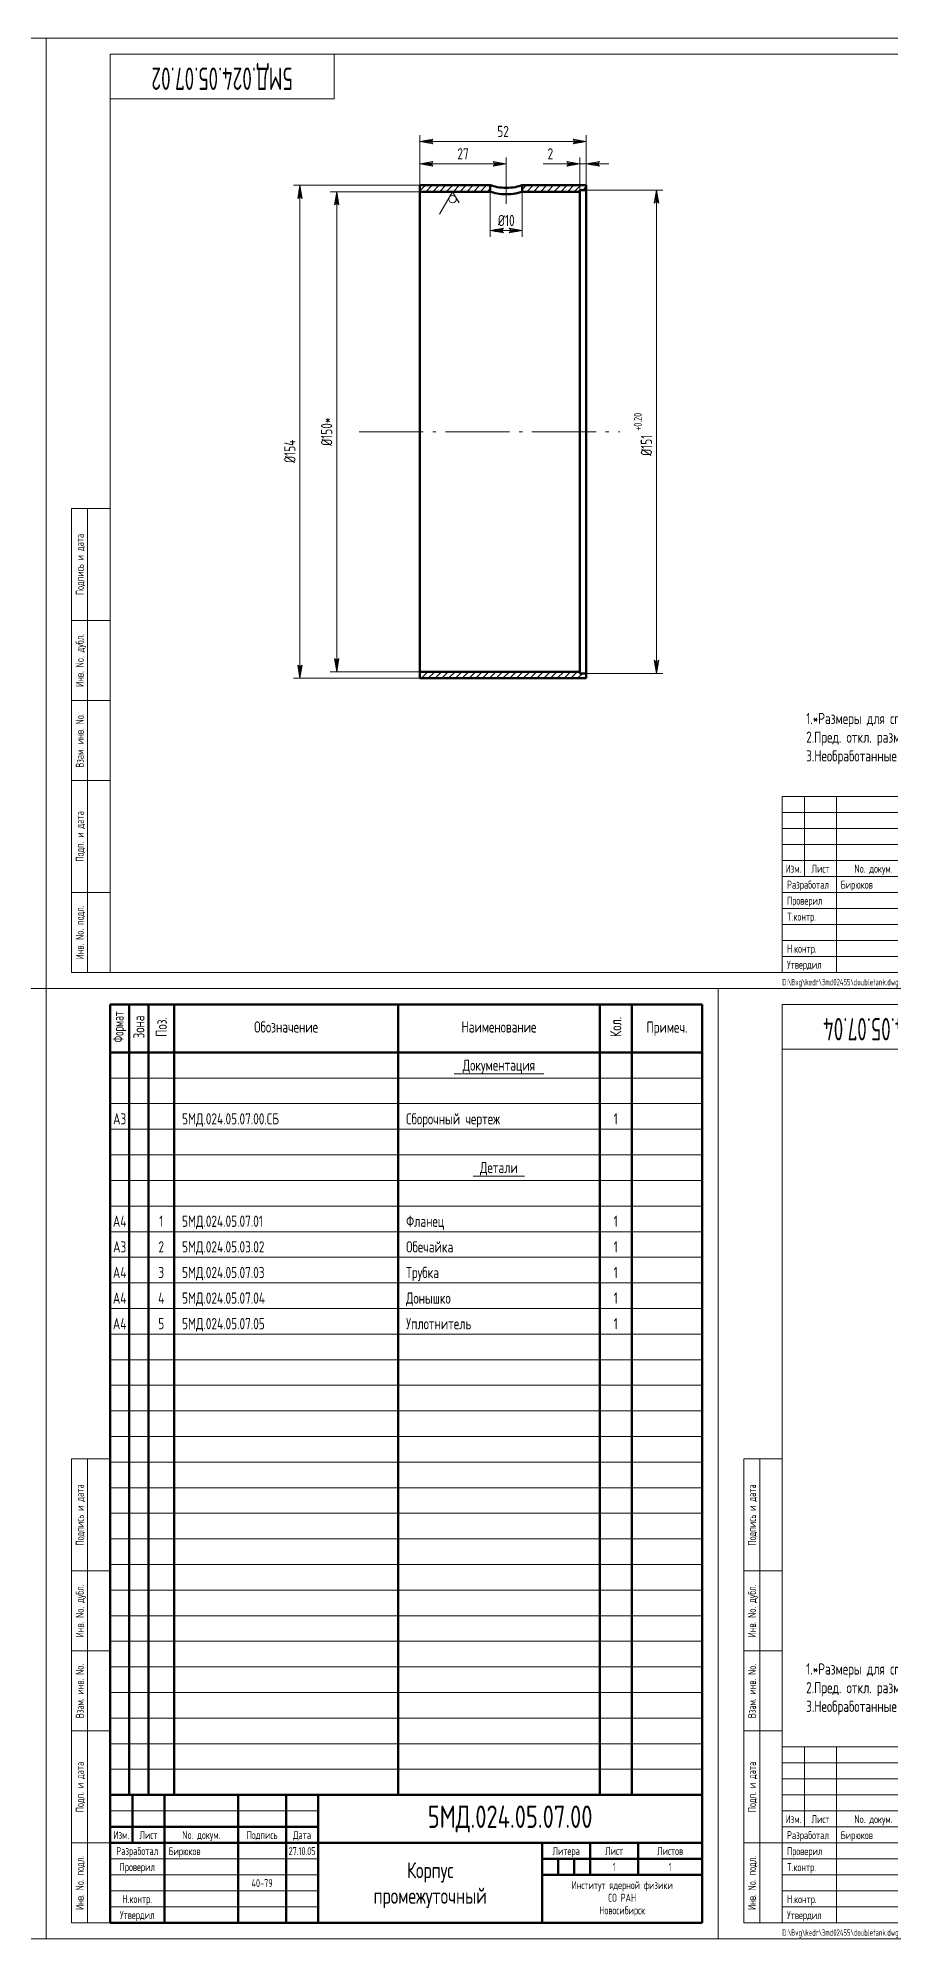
# Model space of a CAD drawing. Extents: x -414 to 4851, y -2165 to 1761.
# Drawn here: x 1053 to 1320, y 1014 to 1608 of the extents above; entities that cross this region are included whole.
import ezdxf
from ezdxf.enums import TextEntityAlignment as Align

# ---------------------------------------------------------------- set-up
doc = ezdxf.new("R2010")
doc.units = 0
doc.linetypes.add('S-P10', pattern=[15, 10, -2, 1, -2])
doc.linetypes.add('S-P20', pattern=[27, 20, -3, 1, -3])
for name, color, linetype, lineweight in [('1', 9, 'CONTINUOUS', 20), ('2', 2, 'CONTINUOUS', 50), ('DIM', 4, 'CONTINUOUS', 20), ('HATCH', 5, 'CONTINUOUS', 20), ('TR', 3, 'CONTINUOUS', 20)]:
    doc.layers.add(name, color=color, linetype=linetype, lineweight=lineweight)
doc.styles.add('SIMPLEX', font='simplex.shx', dxfattribs={"width": 0.7})

# ---------------------------------------------------------------- blocks, each defined once
blk = doc.blocks.new('SHTAMP1')
at = {"layer": 'DIM', "color": 2}
for p, q in [((-185, 55), (0, 55)), ((-185, 55), (-185, 0)), ((-178, 55), (-178, 30)), ((-168, 55), (-168, 0)), ((-145, 55), (-145, 0)), ((-130, 55), (-130, 0)), ((-120, 55), (-120, 0)), ((-120, 40), (0, 40)), ((-50, 40), (-50, 0)), ((-35, 40), (-35, 20)), ((-18, 40), (-18, 20)), ((-185, 35), (-120, 35)), ((-185, 30), (-120, 30)), ((-50, 35), (0, 35)), ((-50, 20), (0, 20)), ((-30, 20), (-30, 15)), ((-120, 15), (0, 15))]:
    blk.add_line(p, q, dxfattribs=at)
at = {"layer": 'DIM'}
for p, q in [((-185, 50), (-120, 50)), ((-185, 45), (-120, 45)), ((-185, 40), (-120, 40)), ((-45, 35), (-45, 20)), ((-40, 35), (-40, 20)), ((-185, 25), (-120, 25)), ((-185, 20), (-120, 20)), ((-185, 15), (-120, 15)), ((-185, 10), (-120, 10)), ((-185, 5), (-120, 5))]:
    blk.add_line(p, q, dxfattribs=at)
at = {"layer": 'DIM', "style": 'SIMPLEX', "width": 0.6}
blk.add_text('1', height=2.5, dxfattribs=at).set_placement((-35.18, 16.2))
at = {"layer": 'DIM', "style": 'SIMPLEX', "width": 0.6, "flags": 8}
blk.add_attdef('ОБОЗНАЧЕНИЕ2', text='', height=7, dxfattribs=at).set_placement((-117, 60), align=Align.MIDDLE)
at = {"layer": 'DIM', "style": 'SIMPLEX', "width": 0.6}
for tag, height, p in [('ОБОЗНАЧЕНИЕ', 7, (-60, 47.5)), ('МАСШТАБ', 5, (-9, 27.5))]:
    blk.add_attdef(tag, text='', height=height, dxfattribs=at).set_placement(p, align=Align.MIDDLE)
at = {"layer": 'DIM', "style": 'SIMPLEX', "width": 0.910843}
blk.add_attdef('ДАТА', text='', height=2.5, dxfattribs=at).set_placement((-129.5, 26.2), (-120.5, 26.2), align=Align.FIT)
at = {"layer": 'DIM', "style": 'SIMPLEX', "width": 0.6}
for tag, p in [('ЛИСТОВ', (-13.32, 16.2)), ('FORMAT', (-20, -3.8))]:
    blk.add_attdef(tag, p, '', height=2.5, dxfattribs=at)
blk.add_attdef('ТЕЛЕФОН', text='', height=2.5, dxfattribs=at).set_placement((-137.5, 12.5), align=Align.MIDDLE_CENTER)
at = {"layer": 'TR', "style": 'SIMPLEX', "width": 0.7}
for s, p in [('Литера', (-42.5, 36.2)), ('Масса', (-26.5, 36.2)), ('Масштаб', (-9, 36.2)), ('Изм.', (-181.5, 31.2)), ('Лист', (-173, 31.2)), ('No. докум.', (-156.5, 31.2)), ('Подпись', (-137.5, 31.2)), ('Дата', (-125, 31.2)), ('Институт ядерной физики', (-25, 10.7)), ('СО РАН', (-25, 6.42)), ('Новосибирск', (-25, 2.13))]:
    blk.add_text(s, height=2.5, dxfattribs=at).set_placement(p, align=Align.CENTER)
at = {"layer": 'TR', "style": 'SIMPLEX'}
for s, width, p in [('Разработал', 0.6, (-183.5, 26.2)), ('T.контр.', 0.7, (-183.5, 16.2)), ('Проверил', 0.7, (-183.5, 21.2)), ('Лист', 0.7, (-48.5, 16.2)), ('Листов', 0.7, (-28.5, 16.2)), ('Н.контр.', 0.7, (-183.5, 6.2)), ('Утвердил', 0.7, (-183.5, 1.2))]:
    blk.add_text(s, height=2.5, dxfattribs=dict(at, width=width)).set_placement(p)
at = {"layer": 'TR', "style": 'SIMPLEX', "width": 0.6}
for tag, height, p in [('НАИМЕНОВАНИЕ', 5, (-85.35, 29.2)), ('НАИМЕНОВАНИЕ2', 5, (-85.35, 21.2)), ('МАТЕРИАЛ', 3.5, (-85, 9)), ('СОРТАМЕНТ', 3.5, (-85, 3))]:
    blk.add_attdef(tag, text='', height=height, dxfattribs=at).set_placement(p, align=Align.CENTER)
for tag, p, height in [('РАЗРАБОТАЛ', (-166.7, 26.2), 2.5), ('ПРОВЕРИЛ', (-166.7, 21.2), 2.5), ('НОРМОКОНТРОЛЬ', (-166.7, 6.2), 2.5), ('УТВЕРДИЛ', (-166.7, 1.2), 2.5), ('ФАЙЛ', (-185, -4), 2)]:
    blk.add_attdef(tag, p, '', height=height, dxfattribs=at)
blk = doc.blocks.new('LEADR')
at = {"layer": 'DIM'}
for p, q in [((-1.17, 0.2), (0, 0)), ((-1, 0), (-1.17, 0.2)), ((0, 0), (-1.17, -0.2)), ((-0.44, 0.07), (-1.06, 0.07)), ((0, 0), (-1, 0)), ((-1.17, -0.2), (-1, 0)), ((-0.44, -0.08), (-1.06, -0.08))]:
    blk.add_line(p, q, dxfattribs=at)

msp = doc.modelspace()

# ---------------------------------------------------------------- hatches: boundary and pattern name
at = {"layer": 'HATCH'}
h = msp.add_hatch(dxfattribs=at)
h.set_pattern_fill('U', color=256, scale=1.5, angle=225, style=0, pattern_type=0)
h.set_pattern_definition([(225, (2714.4276, -1371.4571), (1.0606602, -1.0606602), [])])
h.paths.add_polyline_path([(1204.46, 1561.91), (1204.46, 1559.91), (1222.46, 1559.91), (1222.46, 1560.41), (1224.46, 1560.41), (1224.46, 1561.91)])
h = msp.add_hatch(dxfattribs=at)
h.set_pattern_fill('U', color=256, scale=1.5, angle=225, style=0, pattern_type=0)
h.set_pattern_definition([(225, (2688.8443, -1849.1891), (1.0606602, -1.0606602), [])])
h.paths.add_polyline_path([(1224.46, 1407.91), (1224.46, 1409.41), (1222.46, 1409.41), (1222.46, 1409.91), (1172.46, 1409.91), (1172.46, 1407.91)])

# ---------------------------------------------------------------- linework, layer by layer
at = {"layer": '1', "linetype": 'S-P10'}
msp.add_line((1199.46, 1565.04), (1199.46, 1556.15), dxfattribs=at)
at = {"layer": '1', "linetype": 'S-P20'}
msp.add_line((1153.5, 1484.91), (1234.98, 1484.91), dxfattribs=at)
at = {"layer": '1'}
for p, q in [((1075.67, 1282.95), (1260.67, 1282.95)), ((1075.67, 1274.95), (1260.67, 1274.95)), ((1075.67, 1266.95), (1260.67, 1266.95)), ((1075.67, 1258.95), (1260.67, 1258.95)), ((1075.67, 1250.95), (1260.67, 1250.95)), ((1075.67, 1242.95), (1260.67, 1242.95)), ((1075.67, 1234.95), (1260.67, 1234.95)), ((1075.67, 1226.95), (1260.67, 1226.95)), ((1075.67, 1218.95), (1260.67, 1218.95)), ((1075.67, 1210.95), (1260.67, 1210.95)), ((1075.67, 1202.95), (1260.67, 1202.95)), ((1075.67, 1194.95), (1260.67, 1194.95)), ((1075.67, 1186.95), (1260.67, 1186.95)), ((1075.67, 1178.95), (1260.67, 1178.95)), ((1075.67, 1170.95), (1260.67, 1170.95)), ((1075.67, 1162.95), (1260.67, 1162.95)), ((1075.67, 1154.95), (1260.67, 1154.95)), ((1075.67, 1146.95), (1260.67, 1146.95)), ((1075.67, 1138.95), (1260.67, 1138.95)), ((1075.67, 1130.95), (1260.67, 1130.95)), ((1075.67, 1122.95), (1260.67, 1122.95)), ((1075.67, 1114.95), (1260.67, 1114.95)), ((1075.67, 1106.95), (1260.67, 1106.95)), ((1075.67, 1098.95), (1260.67, 1098.95)), ((1075.67, 1090.95), (1260.67, 1090.95)), ((1075.67, 1082.95), (1260.67, 1082.95)), ((1075.67, 1074.95), (1260.67, 1074.95)), ((1075.67, 1066.95), (1260.67, 1066.95)), ((1140.67, 1053.93), (1075.67, 1053.93)), ((1140.67, 1038.93), (1075.67, 1038.93)), ((1075.67, 1033.93), (1140.67, 1033.93)), ((1140.67, 1028.93), (1075.67, 1028.93)), ((1075.67, 1023.93), (1140.67, 1023.93))]:
    msp.add_line(p, q, dxfattribs=at)
at = {"layer": '2'}
for p, q in [((1172.46, 1559.91), (1172.46, 1561.91)), ((1194.46, 1561.91), (1172.46, 1561.91)), ((1172.46, 1559.91), (1172.46, 1407.91)), ((1172.46, 1559.91), (1194.46, 1559.91)), ((1194.46, 1559.91), (1194.46, 1561.91)), ((1224.46, 1561.91), (1204.46, 1561.91)), ((1204.46, 1559.91), (1204.46, 1561.91)), ((1204.46, 1559.91), (1222.46, 1559.91)), ((1224.46, 1560.41), (1222.46, 1560.41)), ((1222.46, 1409.41), (1222.46, 1560.41)), ((1224.46, 1501.41), (1224.46, 1561.91)), ((1224.46, 1407.91), (1224.46, 1501.41)), ((1172.46, 1409.91), (1222.46, 1409.91)), ((1172.46, 1407.91), (1224.46, 1407.91)), ((1224.46, 1409.41), (1222.46, 1409.41)), ((1075.67, 1018.93), (1075.67, 1305.93)), ((1075.67, 1305.93), (1260.67, 1305.93)), ((1081.67, 1058.93), (1081.67, 1305.93)), ((1087.67, 1058.93), (1087.67, 1305.93)), ((1095.67, 1058.93), (1095.67, 1305.93)), ((1165.67, 1058.93), (1165.67, 1305.93)), ((1228.67, 1058.93), (1228.67, 1305.93)), ((1238.67, 1058.93), (1238.67, 1305.93)), ((1260.67, 1305.93), (1260.67, 1018.93)), ((1260.67, 1290.95), (1075.67, 1290.95)), ((1260.67, 1058.93), (1075.67, 1058.93)), ((1082.67, 1058.93), (1082.67, 1043.93)), ((1092.67, 1058.93), (1092.67, 1018.93)), ((1115.67, 1018.93), (1115.67, 1058.93)), ((1130.67, 1058.93), (1130.67, 1018.93)), ((1140.67, 1018.93), (1140.67, 1058.93)), ((1075.67, 1048.93), (1140.67, 1048.93)), ((1260.67, 1043.93), (1075.67, 1043.93)), ((1210.67, 1018.93), (1210.67, 1043.93)), ((1225.67, 1033.93), (1225.67, 1043.93)), ((1240.67, 1033.93), (1240.67, 1043.93)), ((1260.67, 1038.93), (1210.67, 1038.93)), ((1260.67, 1033.93), (1210.67, 1033.93)), ((1215.67, 1038.93), (1215.67, 1033.93)), ((1220.67, 1033.93), (1220.67, 1038.93)), ((1260.67, 1018.93), (1075.67, 1018.93))]:
    msp.add_line(p, q, dxfattribs=at)
for centre in [(1199.46, 1563.08), (1199.46, 1561.08)]:
    msp.add_ellipse(centre, major_axis=(-6, 0), ratio=0.325079, start_param=0.585686, end_param=2.555907, dxfattribs=at)
at = {"layer": 'DIM'}
for p, q in [((1172.46, 1561.91), (1172.46, 1577.6)), ((1175.96, 1575.6), (1220.96, 1575.6)), ((1224.46, 1561.91), (1224.46, 1577.6)), ((1172.46, 1561.91), (1172.46, 1570.6)), ((1175.96, 1568.6), (1195.96, 1568.6)), ((1199.46, 1565.04), (1199.46, 1570.6)), ((1218.96, 1568.6), (1211.03, 1568.6)), ((1222.46, 1559.91), (1222.46, 1570.6)), ((1224.46, 1568.6), (1222.46, 1568.6)), ((1227.96, 1568.6), (1231.46, 1568.6)), ((1172.46, 1561.91), (1133, 1561.91)), ((1135, 1411.41), (1135, 1558.41)), ((1172.46, 1559.91), (1144.49, 1559.91)), ((1146.49, 1556.41), (1146.49, 1413.41)), ((1194.46, 1559.91), (1194.46, 1545.77)), ((1204.46, 1559.91), (1204.46, 1545.77)), ((1224.46, 1560.41), (1248.4, 1560.41)), ((1246.4, 1556.91), (1246.4, 1412.91)), ((1197.96, 1547.77), (1200.96, 1547.77)), ((1172.46, 1407.91), (1133, 1407.91)), ((1172.86, 1409.91), (1144.49, 1409.91)), ((1224.46, 1409.41), (1248.4, 1409.41)), ((1183.17, 1284.25), (1211.17, 1284.25)), ((1189.17, 1252.25), (1205.17, 1252.25))]:
    msp.add_line(p, q, dxfattribs=at)
at = {"layer": 'DIM', "color": 2}
for p, q in [((1063.67, 1315.93), (1063.67, 1460.93)), ((1075.67, 1460.93), (1063.67, 1460.93)), ((1068.67, 1315.93), (1068.67, 1460.93)), ((1075.67, 1425.93), (1063.67, 1425.93)), ((1075.67, 1400.93), (1063.67, 1400.93)), ((1075.67, 1375.93), (1063.67, 1375.93)), ((1075.67, 1340.93), (1063.67, 1340.93)), ((1075.67, 1315.93), (1063.67, 1315.93)), ((1063.67, 1018.93), (1063.67, 1163.93)), ((1075.67, 1163.93), (1063.67, 1163.93)), ((1068.67, 1018.93), (1068.67, 1163.93)), ((1273.67, 1018.93), (1273.67, 1163.93)), ((1285.67, 1163.93), (1273.67, 1163.93)), ((1278.67, 1018.93), (1278.67, 1163.93)), ((1075.67, 1128.93), (1063.67, 1128.93)), ((1285.67, 1128.93), (1273.67, 1128.93)), ((1075.67, 1103.93), (1063.67, 1103.93)), ((1285.67, 1103.93), (1273.67, 1103.93)), ((1075.67, 1078.93), (1063.67, 1078.93)), ((1285.67, 1078.93), (1273.67, 1078.93)), ((1075.67, 1043.93), (1063.67, 1043.93)), ((1285.67, 1043.93), (1273.67, 1043.93)), ((1075.67, 1018.93), (1063.67, 1018.93)), ((1285.67, 1018.93), (1273.67, 1018.93)), ((1285.67, 1018.93), (1273.67, 1018.93))]:
    msp.add_line(p, q, dxfattribs=at)
at = {"layer": 'DIM'}
for points in [[(845.67, 1310.93), (845.67, 1607.93), (1055.67, 1607.93), (1055.67, 1310.93)], [(1055.67, 1310.93), (1055.67, 1607.93), (1475.67, 1607.93), (1475.67, 1310.93)], [(635.67, 1013.93), (635.67, 1310.93), (1055.67, 1310.93), (1055.67, 1013.93)], [(1055.67, 1013.93), (1055.67, 1310.93), (1265.67, 1310.93), (1265.67, 1013.93)], [(1265.67, 1013.93), (1265.67, 1310.93), (1475.67, 1310.93), (1475.67, 1013.93)]]:
    msp.add_lwpolyline(points, close=True, dxfattribs=at)
at = {"layer": 'DIM', "color": 2}
for points in [[(1075.67, 1315.93), (1075.67, 1602.93), (1470.67, 1602.93), (1470.67, 1315.93)], [(1285.67, 1018.93), (1285.67, 1305.93), (1470.67, 1305.93), (1470.67, 1018.93)]]:
    msp.add_lwpolyline(points, close=True, dxfattribs=at)
for points in [[(1075.67, 1588.93), (1145.67, 1588.93), (1145.67, 1602.93)], [(1285.67, 1291.93), (1355.67, 1291.93), (1355.67, 1305.93)]]:
    msp.add_lwpolyline(points, dxfattribs=at)
at = {"layer": 'DIM', "flags": 128}
msp.add_lwpolyline([(1184.72, 1556.41), (1182.69, 1559.91), (1178.65, 1552.91)], dxfattribs=at)
at = {"layer": 'DIM'}
msp.add_circle((1182.69, 1557.58), 1.17, dxfattribs=at)
at = {"layer": 'HATCH'}
for p, q in [((1174.24, 1561.91), (1172.46, 1560.14)), ((1176.36, 1561.91), (1174.36, 1559.91)), ((1178.49, 1561.91), (1176.49, 1559.91)), ((1180.61, 1561.91), (1178.61, 1559.91)), ((1182.73, 1561.91), (1180.73, 1559.91)), ((1184.85, 1561.91), (1182.85, 1559.91)), ((1186.97, 1561.91), (1184.97, 1559.91)), ((1189.09, 1561.91), (1187.09, 1559.91)), ((1191.21, 1561.91), (1189.21, 1559.91)), ((1193.33, 1561.91), (1191.33, 1559.91)), ((1194.46, 1560.92), (1193.46, 1559.91))]:
    msp.add_line(p, q, dxfattribs=at)

# ---------------------------------------------------------------- block references
at = {"layer": 'DIM'}
ref = msp.add_blockref('SHTAMP1', (1470.67, 1315.93), dxfattribs=at)
ref.add_attrib('ФАЙЛ', 'D:\\Bvg\\kedr\\3md02455\\doubletank.dwg', (1285.67, 1311.93), dxfattribs={"layer": 'TR', "height": 2, "style": 'SIMPLEX', "width": 0.6})
ref.add_attrib('РАЗРАБОТАЛ', 'Бирюков', (1303.97, 1342.13), dxfattribs={"layer": 'TR', "height": 2.5, "style": 'SIMPLEX', "width": 0.6})
ref.add_attrib('ТЕЛЕФОН', '40-79', dxfattribs={"height": 2.5, "style": 'SIMPLEX', "width": 0.6}).set_placement((1333.17, 1328.43), align=Align.MIDDLE_CENTER)
ref.add_attrib('ДАТА', '28.10.05', dxfattribs={"height": 2.5, "style": 'SIMPLEX', "width": 0.581538}).set_placement((1341.17, 1342.13), (1350.17, 1342.13), align=Align.FIT)
ref.add_attrib('ОБОЗНАЧЕНИЕ', '5МД.024.05.07.02', dxfattribs={"height": 7, "style": 'SIMPLEX', "width": 0.6}).set_placement((1410.67, 1363.43), align=Align.MIDDLE)
ref.add_attrib('МАСШТАБ', '1:1', dxfattribs={"height": 5, "style": 'SIMPLEX', "width": 0.6}).set_placement((1461.67, 1343.43), align=Align.MIDDLE)
ref.add_attrib('НАИМЕНОВАНИЕ', 'Обечайка', dxfattribs={"layer": 'TR', "height": 5, "style": 'SIMPLEX', "width": 0.6}).set_placement((1385.32, 1345.13), align=Align.CENTER)
ref.add_attrib('МАТЕРИАЛ', 'Сталь 12Х18Н10Т ГОСТ 5632-72', dxfattribs={"layer": 'TR', "height": 3.5, "style": 'SIMPLEX', "width": 0.6}).set_placement((1385.67, 1324.93), align=Align.CENTER)
ref.add_attrib('СОРТАМЕНТ', 'Труба 168х9 ГОСТ 9940-72', dxfattribs={"layer": 'TR', "height": 3.5, "style": 'SIMPLEX', "width": 0.6}).set_placement((1385.67, 1318.93), align=Align.CENTER)
ref.add_attrib('ЛИСТОВ', '1', (1457.34, 1332.13), dxfattribs={"height": 2.5, "style": 'SIMPLEX', "width": 0.6})
ref.add_attrib('FORMAT', 'Format A3', (1450.67, 1312.13), dxfattribs={"height": 2.5, "style": 'SIMPLEX', "width": 0.6})
ref.add_attrib('ОБОЗНАЧЕНИЕ2', '5МД.024.05.07.02', dxfattribs={"height": 7, "rotation": 180, "style": 'SIMPLEX', "width": 0.6, "flags": 8}).set_placement((1110.67, 1595.93), align=Align.MIDDLE)
at = {"layer": 'DIM', "xscale": 3.5, "yscale": 3.5, "zscale": 3.5}
for p, rotation in [((1172.46, 1575.6), 180), ((1172.46, 1568.6), 180), ((1224.46, 1568.6), 180), ((1135, 1561.91), 90), ((1146.49, 1559.91), 90), ((1246.4, 1560.41), 90), ((1194.46, 1547.77), 180), ((1146.49, 1409.91), 270), ((1135, 1407.91), 270), ((1246.4, 1409.41), 270)]:
    msp.add_blockref('LEADR', p, dxfattribs=dict(at, rotation=rotation))
for p in [(1224.46, 1575.6), (1199.46, 1568.6), (1222.46, 1568.6), (1204.46, 1547.77)]:
    msp.add_blockref('LEADR', p, dxfattribs=at)
at = {"layer": 'DIM'}
ref = msp.add_blockref('SHTAMP1', (1470.67, 1018.93), dxfattribs=at)
ref.add_attrib('ФАЙЛ', 'D:\\Bvg\\kedr\\3md02455\\doubletank.dwg', (1285.67, 1014.93), dxfattribs={"layer": 'TR', "height": 2, "style": 'SIMPLEX', "width": 0.6})
ref.add_attrib('РАЗРАБОТАЛ', 'Бирюков', (1303.97, 1045.13), dxfattribs={"layer": 'TR', "height": 2.5, "style": 'SIMPLEX', "width": 0.6})
ref.add_attrib('ТЕЛЕФОН', '40-79', dxfattribs={"height": 2.5, "style": 'SIMPLEX', "width": 0.6}).set_placement((1333.17, 1031.43), align=Align.MIDDLE_CENTER)
ref.add_attrib('ДАТА', '28.10.05', dxfattribs={"height": 2.5, "style": 'SIMPLEX', "width": 0.581538}).set_placement((1341.17, 1045.13), (1350.17, 1045.13), align=Align.FIT)
ref.add_attrib('ОБОЗНАЧЕНИЕ', '5МД.024.05.07.04', dxfattribs={"height": 7, "style": 'SIMPLEX', "width": 0.6}).set_placement((1410.67, 1066.43), align=Align.MIDDLE)
ref.add_attrib('МАСШТАБ', '1:1', dxfattribs={"height": 5, "style": 'SIMPLEX', "width": 0.6}).set_placement((1461.67, 1046.43), align=Align.MIDDLE)
ref.add_attrib('НАИМЕНОВАНИЕ', 'Донышко', dxfattribs={"layer": 'TR', "height": 5, "style": 'SIMPLEX', "width": 0.6}).set_placement((1385.32, 1048.13), align=Align.CENTER)
ref.add_attrib('МАТЕРИАЛ', ' Сталь 12Х18Н10Т ГОСТ 5582-61', dxfattribs={"layer": 'TR', "height": 3.5, "style": 'SIMPLEX', "width": 0.6}).set_placement((1385.67, 1027.93), align=Align.CENTER)
ref.add_attrib('СОРТАМЕНТ', 'Лист2 ГОСТ 19904-74', dxfattribs={"layer": 'TR', "height": 3.5, "style": 'SIMPLEX', "width": 0.6}).set_placement((1385.67, 1021.93), align=Align.CENTER)
ref.add_attrib('ЛИСТОВ', '1', (1457.34, 1035.13), dxfattribs={"height": 2.5, "style": 'SIMPLEX', "width": 0.6})
ref.add_attrib('FORMAT', 'Format A4', (1450.67, 1015.13), dxfattribs={"height": 2.5, "style": 'SIMPLEX', "width": 0.6})
ref.add_attrib('ОБОЗНАЧЕНИЕ2', '5МД.024.05.07.04', dxfattribs={"height": 7, "rotation": 180, "style": 'SIMPLEX', "width": 0.6, "flags": 8}).set_placement((1320.67, 1298.93), align=Align.MIDDLE)

# ---------------------------------------------------------------- texts
at = {"layer": 'DIM', "style": 'SIMPLEX', "width": 0.7}
msp.add_text('+0.20', height=2.474, rotation=90, dxfattribs=at).set_placement((1242.55, 1485.23), align=Align.BOTTOM_LEFT)
for s, p in [('Подпись и дата', (1067.47, 1443.43)), ('Инв. No. дубл.', (1067.47, 1413.43)), ('Взам. инв. No.', (1067.47, 1388.43)), ('Подп. и дата', (1067.47, 1358.43)), ('Инв. No. подл.', (1067.47, 1328.43)), ('Подпись и дата', (1277.47, 1146.43)), ('Инв. No. дубл.', (1277.47, 1116.43)), ('Взам. инв. No.', (1277.47, 1091.43)), ('Подп. и дата', (1277.47, 1061.43)), ('Инв. No. подл.', (1277.47, 1031.43))]:
    msp.add_text(s, height=2.5, rotation=90, dxfattribs=at).set_placement(p, align=Align.CENTER)
for s, p in [('5МД.024.05.07.00.СБ', (1098.17, 1268.45)), ('5МД.024.05.07.01', (1098.17, 1236.45)), ('5МД.024.05.03.02', (1098.17, 1228.45)), ('5МД.024.05.07.03', (1098.17, 1220.45)), ('5МД.024.05.07.04', (1098.17, 1212.45)), ('5МД.024.05.07.05', (1098.17, 1204.45))]:
    msp.add_text(s, height=3.5, dxfattribs=at).set_placement(p)
for s, p in [('1', (1233.67, 1268.45)), ('A4', (1078.67, 1236.45)), ('1', (1091.67, 1236.45)), ('1', (1233.67, 1236.45)), ('А3', (1078.67, 1228.45)), ('2', (1091.67, 1228.45)), ('1', (1233.67, 1228.45)), ('A4', (1078.67, 1220.45)), ('3', (1091.67, 1220.45)), ('1', (1233.67, 1220.45)), ('A4', (1078.67, 1212.45)), ('4', (1091.67, 1212.45)), ('1', (1233.67, 1212.45)), ('А4', (1078.67, 1204.45)), ('5', (1091.67, 1204.45)), ('1', (1233.67, 1204.45))]:
    msp.add_text(s, height=3.5, dxfattribs=at).set_placement(p, align=Align.CENTER)
for s, height, p in [('5МД.024.05.07.00', 7, (1200.67, 1051.43)), ('1', 2.5, (1233.17, 1036.43)), ('1', 2.5, (1250.67, 1036.43))]:
    msp.add_text(s, height=height, dxfattribs=at).set_placement(p, align=Align.MIDDLE)
at = {"layer": 'DIM', "style": 'SIMPLEX', "width": 0.542769}
msp.add_text('27.10.05', height=2.5, dxfattribs=at).set_placement((1131.47, 1040.13), (1139.87, 1040.13), align=Align.FIT)
at = {"layer": 'DIM', "char_height": 3.5, "attachment_point": 5, "style": 'SIMPLEX'}
for s, insert in [('\\A1;52', (1198.46, 1578.75)), ('\\A1;27', (1185.96, 1571.75)), ('\\A1;2', (1213.25, 1571.75)), ('\\A1;%%c10', (1199.46, 1550.92))]:
    msp.add_mtext(s, dxfattribs=dict(at, insert=insert))
at = {"layer": 'DIM', "char_height": 3.5, "attachment_point": 5, "rotation": 90, "style": 'SIMPLEX'}
for s, insert in [('\\A1;%%c150*', (1143.34, 1484.91)), ('\\A1;%%c154', (1131.85, 1478.78)), ('\\A1;%%c151', (1243.25, 1480.68))]:
    msp.add_mtext(s, dxfattribs=dict(at, insert=insert))
at = {"layer": 'TR', "style": 'SIMPLEX'}
for s, height, width, p in [('Формат', 3.36, 0.6, (1078.67, 1298.92)), ('Зона', 3.5, 0.7, (1084.67, 1298.92)), ('Поз.', 3.5, 0.7, (1091.67, 1298.92)), ('Кол.', 3.5, 0.7, (1233.67, 1298.92))]:
    msp.add_text(s, height=height, rotation=90, dxfattribs=dict(at, width=width)).set_placement(p, align=Align.MIDDLE)
at = {"layer": 'TR', "style": 'SIMPLEX', "width": 0.7}
for s, height, p in [('Обозначение', 3.5, (1130.67, 1298.92)), ('Наименование', 3.5, (1197.17, 1298.92)), ('Примеч.', 3.5, (1249.67, 1298.39)), ('Литера', 2.5, (1218.17, 1041.09)), ('Лист', 2.5, (1233.17, 1041.43)), ('Листов', 2.5, (1250.67, 1041.43))]:
    msp.add_text(s, height=height, dxfattribs=at).set_placement(p, align=Align.MIDDLE)
at = {"layer": 'TR', "style": 'SIMPLEX'}
for s, height, width, p in [('Документация', 3.5, 0.7, (1197.17, 1285.25)), ('А3', 3.5, 0.7, (1078.67, 1268.45)), ('Детали', 3.5, 0.7, (1197.17, 1253.25)), ('Изм.', 2.5, 0.7, (1079.17, 1045.18)), ('Лист', 2.5, 0.7, (1087.67, 1045.18)), ('No. докум.', 2.5, 0.7, (1104.17, 1045.18)), ('Подпись', 2.5, 0.7, (1123.17, 1045.18)), ('Дата', 2.5, 0.7, (1135.67, 1045.18)), ('Разработал', 2.5, 0.6, (1084.17, 1040.18)), ('Проверил', 2.5, 0.7, (1084.17, 1035.18)), ('Корпус', 5, 0.7, (1175.67, 1032.93)), ('Н.контр.', 2.5, 0.7, (1084.17, 1025.18)), ('40-79', 2.5, 0.7, (1123.17, 1030.13)), ('промежуточный', 5, 0.7, (1175.67, 1024.93)), ('Институт ядерной физики', 2.5, 0.7, (1235.68, 1029.5)), ('СО РАН', 2.5, 0.7, (1235.68, 1025.57)), ('Утвердил', 2.5, 0.7, (1084.17, 1020.18)), ('Новосибирск', 2.5, 0.7, (1235.68, 1021.64))]:
    msp.add_text(s, height=height, dxfattribs=dict(at, width=width)).set_placement(p, align=Align.CENTER)
at = {"layer": 'TR', "style": 'SIMPLEX', "width": 0.7}
for s, height, p in [('Сборочный чертеж', 3.5, (1168.17, 1268.45)), ('Фланец', 3.5, (1168.17, 1236.45)), ('Обечайка', 3.5, (1168.17, 1228.45)), ('Трубка', 3.5, (1168.17, 1220.45)), ('Донышко', 3.5, (1168.17, 1212.45)), ('Уплотнитель', 3.5, (1168.17, 1204.45)), ('Бирюков', 2.5, (1093.97, 1040.13))]:
    msp.add_text(s, height=height, dxfattribs=at).set_placement(p)
for s, p in [('Подпись и дата', (1067.47, 1146.43)), ('Инв. No. дубл.', (1067.47, 1116.43)), ('Взам. инв. No.', (1067.47, 1091.43)), ('Подп. и дата', (1067.47, 1061.43)), ('Инв. No. подл.', (1067.47, 1031.43))]:
    msp.add_text(s, height=2.5, rotation=90, dxfattribs=at).set_placement(p, align=Align.CENTER)
at = {"layer": 'TR', "char_height": 3.5, "width": 170, "attachment_point": 7, "style": 'SIMPLEX'}
for insert in [(1293.17, 1380.93), (1293.17, 1083.93)]:
    msp.add_mtext('\\fSimplex|b0|i0|c204|p2;1.*Размеры для справок.\\P2.Пред. откл. размеров: отв. H12, валов h12, остальных ±IT12/2.\\P3.Необработанные поверхности электрохимполировать.', dxfattribs=dict(at, insert=insert))

doc.saveas('drawing.dxf')
